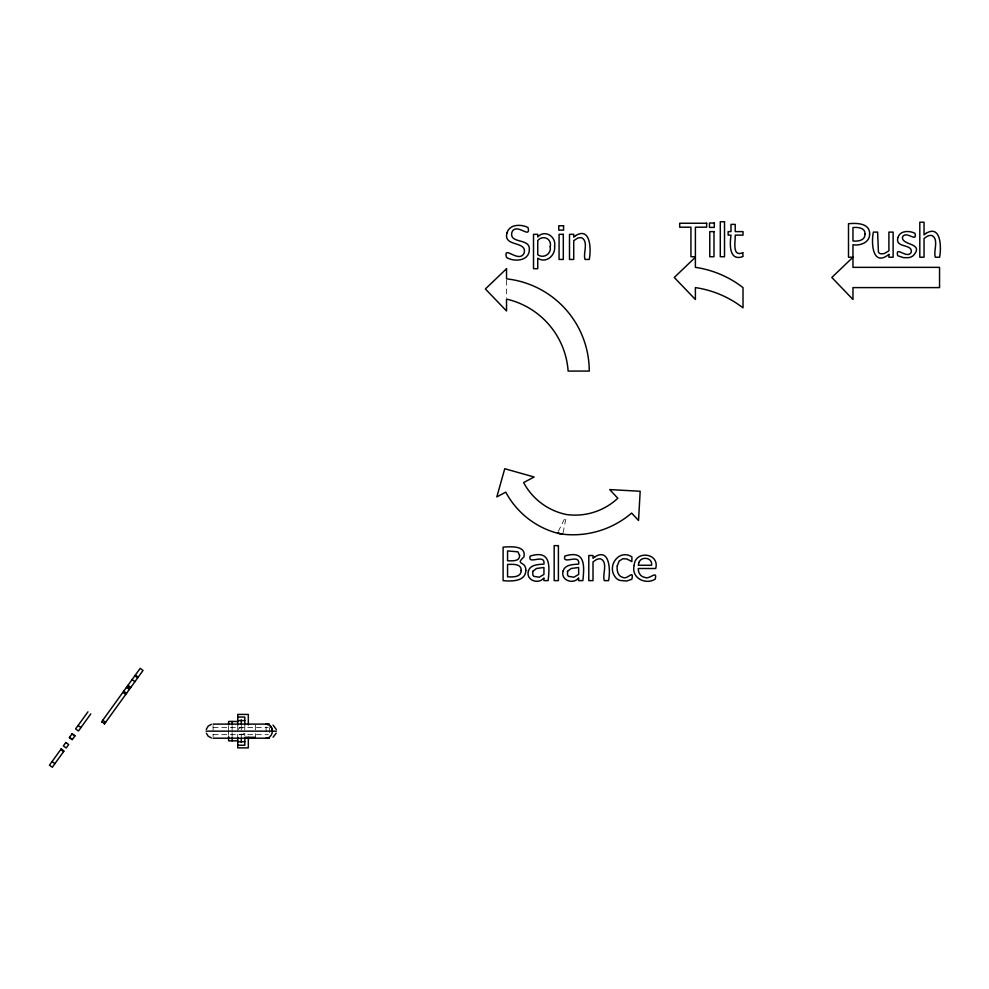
<?xml version="1.0" encoding="UTF-8"?>
<svg xmlns="http://www.w3.org/2000/svg" width="989" height="989" viewBox="0 0 989 989"><rect width="100%" height="100%" fill="white"/><g stroke="black" fill="none" stroke-linecap="round" stroke-linejoin="round"><path stroke-width="0.74" stroke-dasharray="4.95 3.71" d="M563.1 532.675L566.4 516.085M558.303 531.402L565.411 517.16M213.105 727.632L268.242 727.632M213.105 734.666L268.242 734.666M506.529 280.295L506.529 297.652M269.453 727.632L269.453 733.962M266.066 726.927L266.128 735.371M255.347 724.986L255.347 737.312M244.79 724.986L244.79 735.767M241.279 725.283L241.279 737.015M237.756 725.617L237.756 736.681M232.118 725.617L232.118 731.897M232.118 732.528L232.118 736.681M228.607 725.617L228.607 729.771M228.607 730.401L228.607 735.297M213.105 725.518L213.105 736.78M244.209 733.109A3.523 3.523 0 0 1 238.349 733.109M238.262 729.338A3.523 3.523 0 0 1 244.308 729.338"/><path stroke-width="1.48" d="M562.79 534.184L558.773 533.541A82.989 82.989 0 0 1 505.762 492.139L496.837 496.898L504.749 468.724L534.122 476.995L523.626 482.595A62.74 62.74 0 0 0 566.709 514.577A62.74 62.74 0 0 0 617.816 498.271L609.706 489.58L640.18 491.261L638.535 520.486L631.625 513.081A90.222 90.222 0 0 1 565.992 534.517L560.108 533.837M206.268 729.437L208.123 726.173L211.386 724.319M276.203 733.195L273.075 737.188M87.947 711.833L75.621 728.918L78.477 730.982L90.803 713.885M101.546 721.945L140.178 668.379L143.034 670.443L104.401 724.01M237.756 717.062L244.802 717.062L244.802 724.603M237.756 720.585L244.802 720.585M237.756 721.463L228.607 721.463L228.607 724.442M213.105 724.109L269.453 724.109M206.058 731.155L276.5 731.155M244.79 737.312L255.347 737.312M213.105 738.19L269.453 738.19M237.756 740.835L228.607 740.835L228.607 736.681M237.756 741.713L244.802 741.713M237.756 745.236L244.802 745.236L244.802 737.695M266.066 724.109L268.785 724.776A7.047 6.218 90 0 0 266.128 724.109A7.047 6.218 -90 0 1 267.932 724.405M211.386 737.979L208.123 736.125L206.367 733.195M557.66 532.688L561.579 534.06M273.075 725.11L276.29 729.437M135.345 675.091L138.2 677.156M134.85 675.771L137.706 677.824M132.069 679.628L134.924 681.693M127.977 685.303L130.832 687.355M127.222 686.341L130.078 688.406M126.481 687.367L129.336 689.432M123.699 691.237L126.555 693.301M122.896 692.349L125.751 694.414M102.757 720.264L105.613 722.329M101.743 721.673L104.599 723.738M78.094 725.493L80.95 727.558M71.987 733.962L74.843 736.014M69.514 737.386L72.37 739.451M60.786 749.477L63.642 751.541M52.058 761.592L54.914 763.656M248.326 724.986L248.326 714.417L237.756 714.417L237.756 724.986M248.326 737.312L248.326 747.882L237.756 747.882L237.756 737.312M241.279 719.881L241.279 724.109M241.279 738.19L241.279 742.418M232.118 721.463L232.118 724.442M232.118 737.856L232.118 740.835M269.836 736.805A7.047 6.218 -90 0 0 269.836 725.493A7.047 6.218 90 0 1 270.937 726.68L271.295 727.236A7.047 6.218 90 0 1 272.346 731.155M617.26 565.955C616.654 570.294 617.779 576.29 622.773 577.366C627.446 580.259 634.085 568.663 631.884 579.208L626.667 581.025L619.72 580.395A9.729 9.729 0 0 1 614.626 576.142C607.184 564.892 619.609 548.821 631.884 556.856L631.884 561.604L626.692 558.921L622.835 558.748L619.114 561.072L617.26 565.955M554.594 246.224C555.855 255.211 546.064 263.952 537.744 258.191L537.744 268.711L533.516 268.711L533.516 234.331L537.744 234.331L537.744 236.964C544.692 229.089 556.461 236.594 554.594 246.224M634.196 565.3C630.772 577.712 645.409 585.389 655.225 579.097C657.636 569.417 649.241 580.135 644.754 577.378C640.489 576.871 638.029 572.52 638.288 568.502L655.707 568.502C659.96 552.913 634.987 549.884 634.196 565.3M521.178 570.529C521.24 577.489 512.401 577.094 507.555 576.822L507.555 564.459C512.29 564.323 521.611 563.322 521.178 570.529M869.652 233.837C869.937 242.49 860.22 246.001 852.963 244.74L852.963 267.351L939.55 267.351L939.55 287.601L852.963 287.601L852.963 299.494L831.823 277.476L852.963 257.227L848.5 257.227L848.5 223.737C856.128 222.921 869.813 222.921 869.652 233.837M897.963 237.545C894.6 248.548 913.008 243.368 911.203 252.319C907.049 259.736 895.033 244.938 897.691 255.718L903.6 257.659L908.384 257.684A9.593 9.593 0 0 0 913.354 255.545C924.826 242.626 901.189 245.692 902.487 237.051C906.147 229.93 917.557 243.418 914.949 233.317C909.559 230.499 899.879 230.338 897.963 237.545M506.974 232.984C502.894 247.139 527.088 240.624 524.207 252.887C519.2 264.224 502.795 244.06 506.529 257.449C514.119 262.122 528.991 261.207 529.313 249.92C530.648 237.558 508.952 244.308 511.882 232.328C516.233 221.771 531.303 240.129 528.002 227.519C521.141 224.033 509.397 224.008 506.974 232.984M525.814 570.356C525.715 581.779 511.029 581.408 503.104 580.63L503.104 547.14C510.114 546.67 526.544 545.087 523.935 556.931C514.577 565.473 526.086 560.602 525.814 570.356M550.23 246.694C551.578 253.889 543.703 258.933 537.744 254.754L537.744 240.512C542.8 234.566 552.122 238.695 550.23 246.694M528.435 570.925C525.567 580.222 538.399 584.932 543.938 577.947L543.938 580.63L548.153 580.63C549.909 564.534 550.255 549.884 530.203 556.041C527.112 565.757 545.458 552.678 543.938 564.101C538.535 564.546 530.314 564.435 528.435 570.925M563.137 570.925C560.269 580.222 573.101 584.932 578.652 577.947L578.652 580.63L582.855 580.63C584.623 564.534 584.969 549.884 564.904 556.041C561.814 565.757 580.172 552.678 578.652 564.101C573.237 564.546 565.016 564.435 563.137 570.925M532.799 571.37L532.824 574.968L533.739 576.327L539.19 577.217L543.938 574.448L543.938 567.476L536.409 568.502L532.799 571.37M567.501 571.37L567.525 574.968L568.44 576.327L573.892 577.217L578.652 574.448L578.652 567.476L571.11 568.502L567.501 571.37M865.016 233.948C865.387 240.488 857.883 241.613 852.963 240.945L852.963 227.557C857.611 227.074 865.363 227.581 865.016 233.948M519.608 555.323C519.967 561.801 511.77 560.837 507.555 560.751L507.555 550.935L517.902 551.813L519.608 555.323M638.919 562.469L638.288 565.263L651.59 565.263C652.802 557.536 641.329 555.781 638.919 562.469M61.17 748.945L49.45 765.202L52.306 767.266L64.025 751.01L61.17 748.945M65.83 742.492L63.358 745.929L66.214 747.981L68.686 744.556L65.83 742.492M72.16 733.714L69.341 737.621L72.197 739.685L75.016 735.779L72.16 733.714M506.529 268.711L485.389 288.973L506.529 310.979L506.529 299.098A79.59 79.59 0 0 1 568.119 371.073L589.246 371.073A92.781 92.781 0 0 0 506.529 278.849L506.529 268.711M695.391 257.227L674.263 277.476L695.391 299.494L695.391 287.601A101.892 101.892 0 0 1 743.011 307.851L743.011 287.601A101.892 101.892 0 0 0 695.391 267.351L695.391 257.227M575.61 235.629L573.731 237.113L573.731 234.331L569.503 234.331L569.503 259.452L573.731 259.452L573.731 240.698L577.007 238.497A7.207 7.207 0 0 1 581.68 237.768C588.912 241.452 582.867 253.431 585.018 259.452L589.246 259.452C591.088 251.144 591.237 226.085 575.61 235.629M925.914 233.404L924.035 234.888L924.035 222.228L919.807 222.228L919.807 257.227L924.035 257.227L924.035 238.473L927.299 236.272A7.207 7.207 0 0 1 931.984 235.543C939.204 239.227 933.159 251.206 935.322 257.227L939.55 257.227C941.392 248.919 941.528 223.873 925.914 233.404M594.896 556.807L593.017 558.291L593.017 555.509L588.789 555.509L588.789 580.63L593.017 580.63L593.017 561.876L596.293 559.675A7.207 7.207 0 0 1 600.966 558.946C608.198 562.63 602.153 574.609 604.304 580.63L608.544 580.63C610.386 572.322 610.522 547.263 594.896 556.807M888.901 254.433C872.422 267.327 871.086 242.787 873.386 232.106L877.614 232.106L878.417 252.034A3.251 3.251 0 0 0 880.902 253.79L883.981 253.679L888.901 250.86L888.901 232.106L893.129 232.106L893.129 257.227L888.901 257.227L888.901 254.433M268.761 737.522L266.066 738.19A7.047 6.218 -90 0 0 268.785 737.522L268.785 737.522M742.764 252.702C731.625 257.474 735.631 240.438 735.223 235.122L743.011 235.122L743.011 231.611L735.223 231.611L735.223 224.392L730.995 224.392L730.995 231.611L728.139 231.611L728.139 235.122L730.995 235.122C729.746 243.727 728.819 261.85 743.011 256.51L742.764 252.702M724.517 221.734L720.289 221.734L720.289 256.732L724.517 256.732L724.517 221.734M714.293 223.02L709.472 223.02L709.472 227.408L714.293 227.408L714.293 223.02M706.641 223.242L679.69 223.242L679.69 227.198L690.94 227.198L690.94 256.732L695.391 256.732L695.391 227.198L706.641 227.198L706.641 223.242M563.582 225.739L558.773 225.739L558.773 230.128L563.582 230.128L563.582 225.739M713.996 231.611L709.768 231.611L709.768 256.732L713.996 256.732L713.996 231.611M563.297 234.331L559.069 234.331L559.069 259.452L563.297 259.452L563.297 234.331M558.402 545.631L554.174 545.631L554.174 580.63L558.402 580.63L558.402 545.631"/></g></svg>
